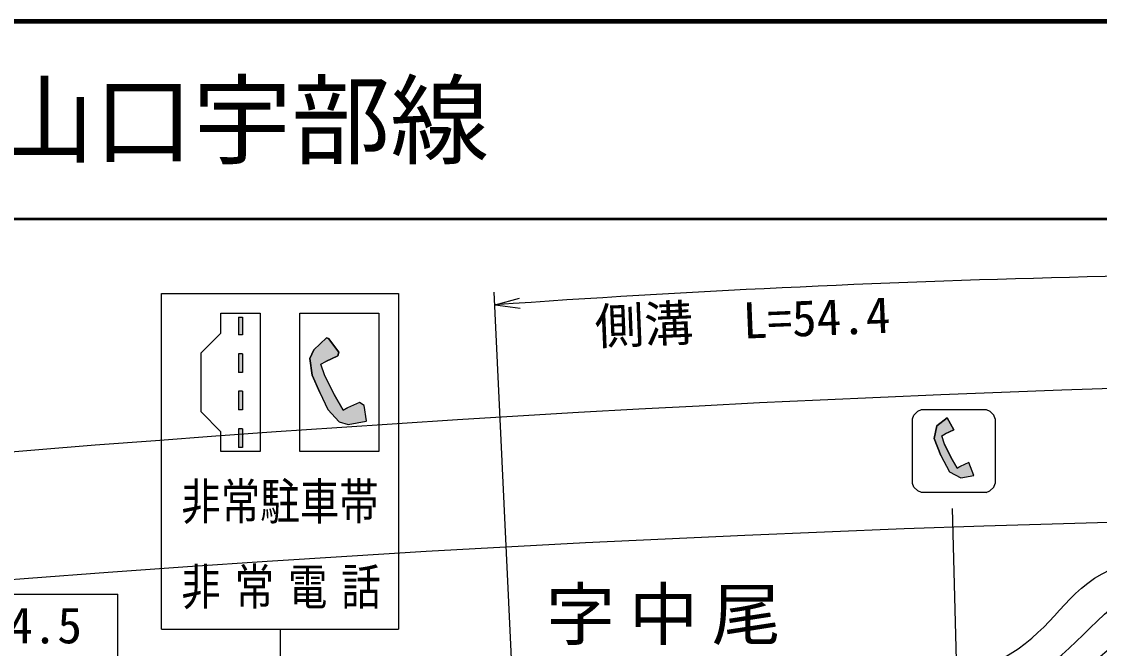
# Model space of a CAD drawing. Units: millimetres, scale not verified. Extents: x 40000 to 680000, y 20000 to 380000.
# Drawn here: x 243056 to 297659, y 348240 to 380000 of the extents above; entities that cross this region are included whole.
import ezdxf
from ezdxf.enums import TextEntityAlignment as Align

# ---------------------------------------------------------------- set-up
doc = ezdxf.new("R2010")
doc.units = ezdxf.units.MM
doc.header["$LTSCALE"] = 1000
for name, color, linetype, lineweight in [('M-BGD', 7, 'Continuous', 25), ('M-STR-STRC', 7, 'Continuous', 25), ('M-TTL', 2, 'Continuous', 140), ('M-TTL-LINE', 7, 'Continuous', 50)]:
    doc.layers.add(name, color=color, linetype=linetype, lineweight=lineweight)
doc.layers.add('M-TTL-TXT', color=7, linetype='Continuous')
doc.styles.add('ＭＳ ゴシック', font='')
doc.styles.get('ＭＳ ゴシック').set_extended_font_data('MS Gothic')

msp = doc.modelspace()

# ---------------------------------------------------------------- hatches: boundary and pattern name
at = {"layer": 'M-STR-STRC'}
for points in [[(254249, 364121), (254249, 365021), (254049, 365021), (254049, 364121)], [(258159, 361209), (258566, 360351), (259142, 359717), (259603, 359588), (260520, 359760), (260531, 359770), (260408, 360556), (260171, 360701), (259563, 360423), (259348, 360304), (258884, 361104), (258417, 362046), (258222, 362643), (258477, 362786), (259084, 363067), (259132, 363245), (258612, 363946), (258503, 363972), (257870, 363361), (257667, 362927), (257773, 362077)], [(254249, 362221), (254249, 363171), (254049, 363171), (254049, 362221)], [(254249, 360321), (254249, 361271), (254049, 361271), (254049, 360321)], [(290639, 356876), (291288, 357003), (291036, 357655), (290611, 357461), (290460, 357378), (290136, 357938), (289809, 358597), (289672, 359014), (289851, 359115), (290276, 359311), (289945, 359927), (289426, 359517), (289285, 358876), (289628, 358011), (290061, 357187)], [(254249, 358421), (254249, 359371), (254049, 359371), (254049, 358421)]]:
    msp.add_hatch(color=256, dxfattribs=at).paths.add_polyline_path(points)

# ---------------------------------------------------------------- linework, layer by layer
at = {"layer": 'M-BGD'}
for points, knots in [([(241913, 343930), (241121, 342828), (240460, 341670), (239835, 340067), (239221, 338493), (238924, 337517), (238975, 335828), (238996, 335119), (239189, 334717), (239546, 334105), (239970, 333380), (240156, 332837), (240887, 332424), (241674, 331979), (242210, 331748), (243112, 331791), (243268, 331798), (243351, 331843), (243504, 331874), (244776, 332138), (245537, 332106), (246766, 332528), (249468, 333453), (250688, 334647), (253265, 335877), (253924, 336192), (254301, 336365), (255001, 336575), (256298, 336963), (257072, 336990), (258403, 337238), (261953, 337898), (264180, 337455), (267503, 338866), (270350, 340076), (271406, 341731), (274115, 343224), (275960, 344240), (277064, 344712), (279073, 345344), (282853, 346534), (285330, 345458), (289152, 346506), (290753, 346945), (291715, 347122), (293143, 347970), (295371, 349293), (295874, 351135), (298215, 352245), (302234, 354152), (305007, 353706), (309415, 354301), (312142, 354669), (313705, 354619), (316455, 354529), (323836, 354287), (327844, 352782), (335122, 351535), (338546, 350949), (340447, 350526), (343867, 349913), (346357, 349468), (347789, 349406), (350248, 348813), (355255, 347604), (357959, 346438), (362614, 344232), (364787, 343203), (365899, 342366), (367725, 340802), (370083, 338783), (370924, 337161), (372819, 334702), (374778, 332161), (375389, 331240), (377559, 327993)], [0, 0, 0, 0, 1, 1, 1, 2, 2, 2, 3, 3, 3, 4, 4, 4, 5, 5, 5, 6, 6, 6, 7, 7, 7, 8, 8, 8, 9, 9, 9, 10, 10, 10, 11, 11, 11, 12, 12, 12, 13, 13, 13, 14, 14, 14, 15, 15, 15, 16, 16, 16, 17, 17, 17, 18, 18, 18, 19, 19, 19, 20, 20, 20, 21, 21, 21, 22, 22, 22, 23, 23, 23, 24, 24, 24, 25, 25, 25, 25]), ([(255083, 335035), (257929, 335612), (258672, 335771), (260963, 336286), (264050, 336980), (265948, 336905), (268832, 338207), (271848, 339568), (273082, 341154), (275976, 342759), (277082, 343373), (277732, 343682), (278931, 344085), (281009, 344783), (282257, 344897), (284419, 345253), (287938, 345831), (290241, 344902), (293476, 346402), (296463, 347785), (297213, 350077), (300174, 351515), (303469, 353115), (305695, 353086), (309330, 353545), (312438, 353938), (314226, 353646), (317349, 353408), (323675, 352925), (327152, 352017), (333385, 350838), (337548, 350050), (339831, 349373), (343949, 348374), (348371, 347300), (350945, 346992), (355226, 345447), (357509, 344622), (358731, 343958), (360778, 342654), (363673, 340809), (365171, 339526), (367544, 337046), (370406, 334054), (371215, 332468), (373578, 328331)], [0, 0, 0, 0, 1, 1, 1, 2, 2, 2, 3, 3, 3, 4, 4, 4, 5, 5, 5, 6, 6, 6, 7, 7, 7, 8, 8, 8, 9, 9, 9, 10, 10, 10, 11, 11, 11, 12, 12, 12, 13, 13, 13, 14, 14, 14, 15, 15, 15, 15]), ([(255388, 333215), (257568, 333807), (258177, 333953), (259981, 334356), (262702, 334965), (264371, 334701), (267009, 335606), (270296, 336734), (271658, 338410), (274769, 339962), (277527, 341338), (279014, 342372), (282009, 343101), (284821, 343785), (286544, 343315), (289372, 343930), (291322, 344354), (292479, 344517), (294259, 345421), (297074, 346850), (298066, 348636), (300899, 350030), (303655, 351386), (305458, 351700), (308516, 351979), (311886, 352286), (313810, 352210), (317179, 351897), (327538, 350934), (333037, 348434), (343190, 346163), (346642, 345391), (348683, 345325), (352019, 344149), (354528, 343265), (355940, 342690), (358201, 341286), (361911, 338981), (363817, 337252), (366546, 333842), (368613, 331258), (369340, 330073), (371099, 326697)], [0, 0, 0, 0, 1, 1, 1, 2, 2, 2, 3, 3, 3, 4, 4, 4, 5, 5, 5, 6, 6, 6, 7, 7, 7, 8, 8, 8, 9, 9, 9, 10, 10, 10, 11, 11, 11, 12, 12, 12, 13, 13, 13, 14, 14, 14, 14]), ([(255524, 329884), (256937, 330753), (257463, 330992), (258773, 331559), (261289, 332647), (262948, 332491), (265592, 333215), (268075, 333894), (269578, 333986), (271920, 335053), (275642, 336749), (277034, 339031), (280830, 340555), (284084, 341862), (286184, 341684), (289594, 342502), (291498, 342959), (292680, 342909), (294452, 343741), (297428, 345138), (298780, 346507), (301694, 348028), (303148, 348786), (303989, 349210), (305573, 349632), (307836, 350233), (309182, 350396), (311523, 350365), (315781, 350308), (318183, 350103), (322382, 349398), (331061, 347940), (335795, 346382), (344194, 343755), (347472, 342729), (349352, 342163), (352377, 340538), (355362, 338935), (357027, 337947), (359621, 335769), (362918, 333000), (363743, 330465), (366424, 327096), (366991, 326384), (367169, 326158), (367877, 325274)], [0, 0, 0, 0, 1, 1, 1, 2, 2, 2, 3, 3, 3, 4, 4, 4, 5, 5, 5, 6, 6, 6, 7, 7, 7, 8, 8, 8, 9, 9, 9, 10, 10, 10, 11, 11, 11, 12, 12, 12, 13, 13, 13, 14, 14, 14, 15, 15, 15, 15]), ([(250601, 321715), (252592, 323566), (253114, 324130), (254871, 325501), (255263, 325807), (255462, 326007), (255883, 326272), (258230, 327754), (259745, 328254), (262339, 329244), (265650, 330509), (267715, 330656), (270950, 332101), (273383, 333188), (274564, 334160), (276931, 335382), (279482, 336699), (280846, 337607), (283542, 338592), (287342, 339979), (289763, 339843), (293539, 341293), (298066, 343031), (300219, 344888), (304730, 346666), (306406, 347326), (307410, 347584), (309196, 347821), (313347, 348372), (315772, 348487), (319917, 347890), (329712, 346479), (335142, 344695), (344246, 340815), (349014, 338784), (351878, 337547), (355587, 333927), (358093, 331482), (359453, 329998), (361316, 327033), (362090, 325800), (362687, 325161), (363117, 323770), (363195, 323515), (363238, 323416), (363298, 323111)], [0, 0, 0, 0, 1, 1, 1, 2, 2, 2, 3, 3, 3, 4, 4, 4, 5, 5, 5, 6, 6, 6, 7, 7, 7, 8, 8, 8, 9, 9, 9, 10, 10, 10, 11, 11, 11, 12, 12, 12, 13, 13, 13, 14, 14, 14, 15, 15, 15, 15])]:
    msp.add_open_spline(points, degree=3, knots=knots, dxfattribs=at)
at = {"layer": 'M-STR-STRC'}
for p, q in [((250149, 349221), (250149, 366221)), ((250149, 366221), (262149, 366221)), ((262149, 366221), (262149, 349221)), ((269396, 315757), (266994, 366286)), ((267055, 365646), (268284, 365984)), ((267055, 365646), (268320, 365485)), ((253149, 365221), (255149, 365221)), ((253149, 364221), (253149, 365221)), ((254049, 365021), (254049, 364121)), ((254049, 365021), (254249, 365021)), ((254249, 365021), (254249, 364121)), ((255149, 365221), (255149, 358221)), ((257149, 365221), (261149, 365221)), ((257149, 358221), (257149, 365221)), ((261149, 365221), (261149, 358221)), ((252149, 363221), (253149, 364221)), ((254249, 364121), (254049, 364121)), ((257870, 363361), (258503, 363972)), ((258503, 363972), (258612, 363946)), ((258612, 363946), (259132, 363245)), ((252149, 360221), (252149, 363221)), ((254049, 363171), (254049, 362221)), ((254249, 363171), (254049, 363171)), ((254249, 363171), (254249, 362221)), ((257667, 362927), (257870, 363361)), ((259132, 363245), (259084, 363067)), ((257773, 362077), (257667, 362927)), ((258222, 362643), (258477, 362786)), ((258417, 362046), (258222, 362643)), ((259084, 363067), (258477, 362786)), ((254249, 362221), (254049, 362221)), ((258159, 361209), (257773, 362077)), ((258417, 362046), (258884, 361104)), ((254049, 361271), (254049, 360321)), ((254249, 361271), (254049, 361271)), ((254249, 361271), (254249, 360321)), ((258159, 361209), (258566, 360351)), ((258884, 361104), (259348, 360304)), ((259348, 360304), (259563, 360423)), ((260171, 360701), (259563, 360423)), ((260408, 360556), (260171, 360701)), ((260531, 359770), (260408, 360556)), ((253149, 359221), (252149, 360221)), ((254249, 360321), (254049, 360321)), ((258566, 360351), (259142, 359717)), ((288182, 359880), (288259, 360065)), ((288182, 356604), (288182, 359880)), ((288259, 360065), (288459, 360266)), ((288459, 360266), (288644, 360342)), ((288644, 360342), (291920, 360342)), ((289426, 359517), (289945, 359927)), ((289945, 359927), (290276, 359311)), ((291920, 360342), (292105, 360266)), ((292306, 360065), (292105, 360266)), ((292382, 359880), (292306, 360065)), ((292382, 359880), (292382, 356604)), ((254049, 359371), (254049, 358421)), ((254249, 359371), (254049, 359371)), ((254249, 359371), (254249, 358421)), ((259142, 359717), (259603, 359588)), ((259603, 359588), (260520, 359760)), ((260520, 359760), (260531, 359770)), ((289285, 358876), (289426, 359517)), ((290276, 359311), (289851, 359115)), ((253149, 358221), (253149, 359221)), ((289628, 358011), (289285, 358876)), ((289672, 359014), (289851, 359115)), ((289809, 358597), (289672, 359014)), ((255149, 358221), (253149, 358221)), ((254249, 358421), (254049, 358421)), ((261149, 358221), (257149, 358221)), ((289809, 358597), (290136, 357938)), ((289628, 358011), (290061, 357187)), ((290136, 357938), (290460, 357378)), ((291036, 357655), (290611, 357461)), ((291288, 357003), (291036, 357655)), ((290061, 357187), (290639, 356876)), ((290460, 357378), (290611, 357461)), ((288259, 356419), (288182, 356604)), ((290639, 356876), (291288, 357003)), ((292306, 356419), (292382, 356604)), ((288459, 356219), (288259, 356419)), ((288644, 356142), (288459, 356219)), ((291920, 356142), (288644, 356142)), ((291920, 356142), (292105, 356219)), ((292105, 356219), (292306, 356419)), ((290204, 355325), (291429, 307341)), ((239541, 350985), (247941, 350985)), ((247941, 347485), (247941, 350985)), ((250149, 349221), (262149, 349221)), ((256149, 349221), (256149, 346078))]:
    msp.add_line(p, q, dxfattribs=at)
for points in [[(258159, 361209), (258566, 360351), (259142, 359717), (259603, 359588), (260520, 359760), (260531, 359770), (260408, 360556), (260171, 360701), (259563, 360423), (259348, 360304), (258884, 361104), (258417, 362046), (258222, 362643), (258477, 362786), (259084, 363067), (259132, 363245), (258612, 363946), (258503, 363972), (257870, 363361), (257667, 362927), (257773, 362077)], [(290639, 356876), (291288, 357003), (291036, 357655), (290611, 357461), (290460, 357378), (290136, 357938), (289809, 358597), (289672, 359014), (289851, 359115), (290276, 359311), (289945, 359927), (289426, 359517), (289285, 358876), (289628, 358011), (290061, 357187)]]:
    msp.add_lwpolyline(points, close=True, dxfattribs=at)
for centre, radius, start, end in [((311989, -269219), 636454, 88.80627, 94.0485), ((336993, -791956), 1154018, 77.89473, 97.37994), ((328919, -769483), 1124530, 77.25621, 103.6468)]:
    msp.add_arc(centre, radius, start, end, dxfattribs=at)
at = {"layer": 'M-TTL'}
msp.add_line((680000, 380000), (40000, 380000), dxfattribs=at)
at = {"layer": 'M-TTL-LINE'}
msp.add_line((40000, 370000), (680000, 370000), dxfattribs=at)

# ---------------------------------------------------------------- texts
at = {"layer": 'M-STR-STRC', "style": 'ＭＳ ゴシック'}
msp.add_text('側溝\u3000L=54.4', height=1833, rotation=2.304, dxfattribs=at).set_placement((279637, 363385), align=Align.BOTTOM_CENTER)
at = {"layer": 'M-STR-STRC', "style": 'ＭＳ ゴシック', "width": 0.8}
msp.add_text('非常駐車帯', height=1833, dxfattribs=at).set_placement((251149, 354221), align=Align.BOTTOM_LEFT)
at = {"layer": 'M-STR-STRC', "style": 'ＭＳ ゴシック'}
msp.add_text('14.5', height=1833, dxfattribs=at).set_placement((241128, 347948), align=Align.BOTTOM_LEFT)
for s, insert, char_height, attachment_point in [('\\T1.35;\\W0.8;非常電話', (251149, 350221), 1833, 7), ('\\T1.2;字中尾', (275921, 348407), 2566, 8)]:
    msp.add_mtext(s, dxfattribs=dict(at, insert=insert, char_height=char_height, attachment_point=attachment_point))
at = {"layer": 'M-TTL-TXT', "style": 'ＭＳ ゴシック'}
msp.add_text('主要地方道山口宇部線', height=3666, dxfattribs=at).set_placement((216734, 375000), align=Align.MIDDLE_LEFT)

doc.saveas('drawing.dxf')
